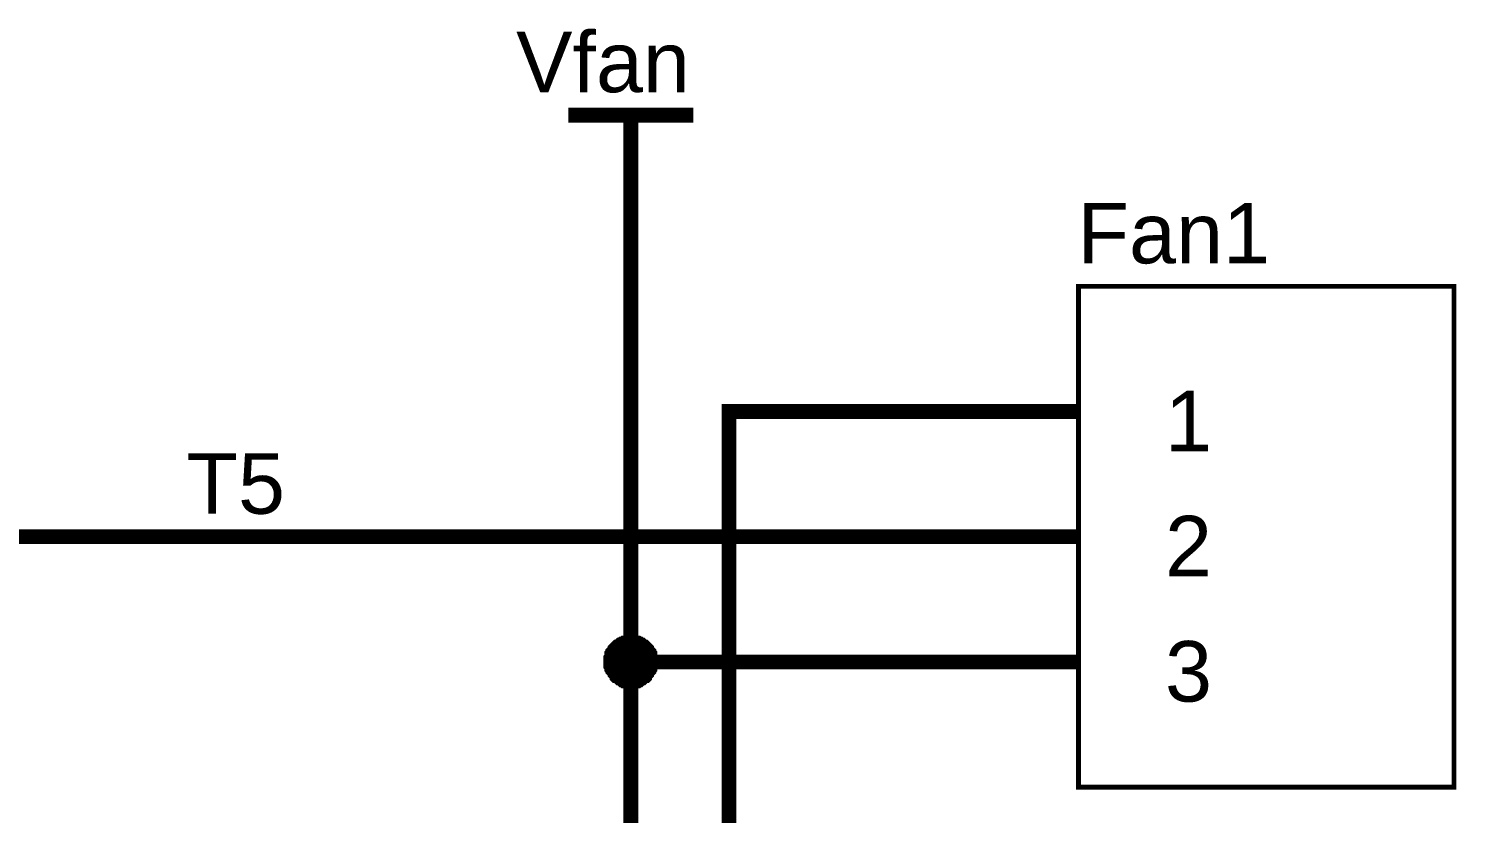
# Model space of a CAD drawing. Header units: millimetres. Extents: x 0 to 594, y 0 to 420.
# Drawn here: x 521.06 to 550.02, y 309.27 to 325.19 of the extents above; entities that cross this region are included whole.
import ezdxf

# ---------------------------------------------------------------- set-up
doc = ezdxf.new("R2010")
doc.units = ezdxf.units.MM
doc.layers.add('Sheet', color=255, linetype='Continuous')
doc.styles.get("Standard").update_dxf_attribs({"font": 'arial.ttf'})

msp = doc.modelspace()

# ---------------------------------------------------------------- linework, layer by layer
at = {"layer": 'Sheet', "color": 0}
for points, const_width in [([(532.005, 323.435), (534.545, 323.435)], 0.3), ([(533.275, 320.895), (533.275, 323.435)], 0.3), ([(537.275, 312.344), (533.275, 312.344), (533.275, 320.895)], 0.3), ([(537.275, 317.424), (535.265, 317.424), (535.265, 301.972)], 0.3), ([(542.355, 317.424), (537.275, 317.424)], 0.3), ([(520.279, 314.884), (537.275, 314.884)], 0.3), ([(542.355, 314.884), (537.275, 314.884)], 0.3), ([(532.767, 312.344), (532.767, 312.365), (532.767, 312.407), (532.767, 312.428), (532.767, 312.449), (532.788, 312.471), (532.788, 312.492), (532.788, 312.534), (532.809, 312.555), (532.809, 312.576), (532.831, 312.598), (532.852, 312.619), (532.852, 312.64), (532.873, 312.661), (532.894, 312.682), (532.894, 312.682), (532.915, 312.703), (532.936, 312.725), (532.958, 312.746), (532.979, 312.746), (533, 312.767), (533.021, 312.788), (533.042, 312.788), (533.063, 312.809), (533.085, 312.809), (533.106, 312.83), (533.127, 312.83), (533.148, 312.83), (533.169, 312.852), (533.19, 312.852), (533.233, 312.852), (533.254, 312.852), (533.275, 312.852)], 0.0991), ([(532.767, 312.344), (532.767, 312.365), (532.767, 312.407), (532.767, 312.428), (532.767, 312.449), (532.788, 312.471), (532.788, 312.492), (532.788, 312.534), (532.809, 312.555), (532.809, 312.576), (532.831, 312.598), (532.852, 312.619), (532.852, 312.64), (532.873, 312.661), (532.894, 312.682), (532.894, 312.682), (532.915, 312.703), (532.936, 312.725), (532.958, 312.746), (532.979, 312.746), (533, 312.767), (533.021, 312.788), (533.042, 312.788), (533.063, 312.809), (533.085, 312.809), (533.106, 312.83), (533.127, 312.83), (533.148, 312.83), (533.169, 312.852), (533.19, 312.852), (533.233, 312.852), (533.254, 312.852), (533.275, 312.852)], 0.0991), ([(532.767, 312.344), (532.767, 312.365), (532.767, 312.407), (532.767, 312.428), (532.767, 312.449), (532.788, 312.471), (532.788, 312.492), (532.788, 312.534), (532.809, 312.555), (532.809, 312.576), (532.831, 312.598), (532.852, 312.619), (532.852, 312.64), (532.873, 312.661), (532.894, 312.682), (532.894, 312.682), (532.915, 312.703), (532.936, 312.725), (532.958, 312.746), (532.979, 312.746), (533, 312.767), (533.021, 312.788), (533.042, 312.788), (533.063, 312.809), (533.085, 312.809), (533.106, 312.83), (533.127, 312.83), (533.148, 312.83), (533.169, 312.852), (533.19, 312.852), (533.233, 312.852), (533.254, 312.852), (533.275, 312.852)], 0.0991), ([(532.767, 312.344), (532.767, 312.365), (532.767, 312.407), (532.767, 312.428), (532.767, 312.449), (532.788, 312.471), (532.788, 312.492), (532.788, 312.534), (532.809, 312.555), (532.809, 312.576), (532.831, 312.598), (532.852, 312.619), (532.852, 312.64), (532.873, 312.661), (532.894, 312.682), (532.894, 312.682), (532.915, 312.703), (532.936, 312.725), (532.958, 312.746), (532.979, 312.746), (533, 312.767), (533.021, 312.788), (533.042, 312.788), (533.063, 312.809), (533.085, 312.809), (533.106, 312.83), (533.127, 312.83), (533.148, 312.83), (533.169, 312.852), (533.19, 312.852), (533.233, 312.852), (533.254, 312.852), (533.275, 312.852)], 0.0991), ([(532.767, 312.344), (532.767, 312.365), (532.767, 312.407), (532.767, 312.428), (532.767, 312.449), (532.788, 312.471), (532.788, 312.492), (532.788, 312.534), (532.809, 312.555), (532.809, 312.576), (532.831, 312.598), (532.852, 312.619), (532.852, 312.64), (532.873, 312.661), (532.894, 312.682), (532.894, 312.682), (532.915, 312.703), (532.936, 312.725), (532.958, 312.746), (532.979, 312.746), (533, 312.767), (533.021, 312.788), (533.042, 312.788), (533.063, 312.809), (533.085, 312.809), (533.106, 312.83), (533.127, 312.83), (533.148, 312.83), (533.169, 312.852), (533.19, 312.852), (533.233, 312.852), (533.254, 312.852), (533.275, 312.852)], 0.0991), ([(532.767, 312.344), (532.767, 312.365), (532.767, 312.407), (532.767, 312.428), (532.767, 312.449), (532.788, 312.471), (532.788, 312.492), (532.788, 312.534), (532.809, 312.555), (532.809, 312.576), (532.831, 312.598), (532.852, 312.619), (532.852, 312.64), (532.873, 312.661), (532.894, 312.682), (532.894, 312.682), (532.915, 312.703), (532.936, 312.725), (532.958, 312.746), (532.979, 312.746), (533, 312.767), (533.021, 312.788), (533.042, 312.788), (533.063, 312.809), (533.085, 312.809), (533.106, 312.83), (533.127, 312.83), (533.148, 312.83), (533.169, 312.852), (533.19, 312.852), (533.233, 312.852), (533.254, 312.852), (533.275, 312.852)], 0.0991), ([(532.767, 312.344), (532.767, 312.365), (532.767, 312.407), (532.767, 312.428), (532.767, 312.449), (532.788, 312.471), (532.788, 312.492), (532.788, 312.534), (532.809, 312.555), (532.809, 312.576), (532.831, 312.598), (532.852, 312.619), (532.852, 312.64), (532.873, 312.661), (532.894, 312.682), (532.894, 312.682), (532.915, 312.703), (532.936, 312.725), (532.958, 312.746), (532.979, 312.746), (533, 312.767), (533.021, 312.788), (533.042, 312.788), (533.063, 312.809), (533.085, 312.809), (533.106, 312.83), (533.127, 312.83), (533.148, 312.83), (533.169, 312.852), (533.19, 312.852), (533.233, 312.852), (533.254, 312.852), (533.275, 312.852)], 0.0991), ([(532.767, 312.344), (532.767, 312.365), (532.767, 312.407), (532.767, 312.428), (532.767, 312.449), (532.788, 312.471), (532.788, 312.492), (532.788, 312.534), (532.809, 312.555), (532.809, 312.576), (532.831, 312.598), (532.852, 312.619), (532.852, 312.64), (532.873, 312.661), (532.894, 312.682), (532.894, 312.682), (532.915, 312.703), (532.936, 312.725), (532.958, 312.746), (532.979, 312.746), (533, 312.767), (533.021, 312.788), (533.042, 312.788), (533.063, 312.809), (533.085, 312.809), (533.106, 312.83), (533.127, 312.83), (533.148, 312.83), (533.169, 312.852), (533.19, 312.852), (533.233, 312.852), (533.254, 312.852), (533.275, 312.852)], 0.0991), ([(533.275, 312.852), (533.275, 312.852)], 0.0991), ([(533.275, 312.852), (533.296, 312.852), (533.317, 312.852), (533.36, 312.852), (533.381, 312.852), (533.402, 312.83), (533.423, 312.83), (533.444, 312.83), (533.466, 312.809), (533.487, 312.809), (533.508, 312.788), (533.529, 312.788), (533.55, 312.767), (533.571, 312.746), (533.593, 312.746), (533.614, 312.725), (533.635, 312.703), (533.656, 312.682), (533.656, 312.682), (533.677, 312.661), (533.698, 312.64), (533.698, 312.619), (533.719, 312.598), (533.741, 312.576), (533.741, 312.555), (533.762, 312.534), (533.762, 312.492), (533.762, 312.471), (533.783, 312.449), (533.783, 312.428), (533.783, 312.407), (533.783, 312.365), (533.783, 312.344)], 0.0991), ([(533.275, 312.852), (533.275, 312.852)], 0.0991), ([(533.275, 312.852), (533.296, 312.852), (533.317, 312.852), (533.36, 312.852), (533.381, 312.852), (533.402, 312.83), (533.423, 312.83), (533.444, 312.83), (533.466, 312.809), (533.487, 312.809), (533.508, 312.788), (533.529, 312.788), (533.55, 312.767), (533.571, 312.746), (533.593, 312.746), (533.614, 312.725), (533.635, 312.703), (533.656, 312.682), (533.656, 312.682), (533.677, 312.661), (533.698, 312.64), (533.698, 312.619), (533.719, 312.598), (533.741, 312.576), (533.741, 312.555), (533.762, 312.534), (533.762, 312.492), (533.762, 312.471), (533.783, 312.449), (533.783, 312.428), (533.783, 312.407), (533.783, 312.365), (533.783, 312.344)], 0.0991), ([(533.275, 312.852), (533.275, 312.852)], 0.0991), ([(533.275, 312.852), (533.296, 312.852), (533.317, 312.852), (533.36, 312.852), (533.381, 312.852), (533.402, 312.83), (533.423, 312.83), (533.444, 312.83), (533.466, 312.809), (533.487, 312.809), (533.508, 312.788), (533.529, 312.788), (533.55, 312.767), (533.571, 312.746), (533.593, 312.746), (533.614, 312.725), (533.635, 312.703), (533.656, 312.682), (533.656, 312.682), (533.677, 312.661), (533.698, 312.64), (533.698, 312.619), (533.719, 312.598), (533.741, 312.576), (533.741, 312.555), (533.762, 312.534), (533.762, 312.492), (533.762, 312.471), (533.783, 312.449), (533.783, 312.428), (533.783, 312.407), (533.783, 312.365), (533.783, 312.344)], 0.0991), ([(533.275, 312.852), (533.275, 312.852)], 0.0991), ([(533.275, 312.852), (533.296, 312.852), (533.317, 312.852), (533.36, 312.852), (533.381, 312.852), (533.402, 312.83), (533.423, 312.83), (533.444, 312.83), (533.466, 312.809), (533.487, 312.809), (533.508, 312.788), (533.529, 312.788), (533.55, 312.767), (533.571, 312.746), (533.593, 312.746), (533.614, 312.725), (533.635, 312.703), (533.656, 312.682), (533.656, 312.682), (533.677, 312.661), (533.698, 312.64), (533.698, 312.619), (533.719, 312.598), (533.741, 312.576), (533.741, 312.555), (533.762, 312.534), (533.762, 312.492), (533.762, 312.471), (533.783, 312.449), (533.783, 312.428), (533.783, 312.407), (533.783, 312.365), (533.783, 312.344)], 0.0991), ([(533.275, 312.852), (533.275, 312.852)], 0.0991), ([(533.275, 312.852), (533.296, 312.852), (533.317, 312.852), (533.36, 312.852), (533.381, 312.852), (533.402, 312.83), (533.423, 312.83), (533.444, 312.83), (533.466, 312.809), (533.487, 312.809), (533.508, 312.788), (533.529, 312.788), (533.55, 312.767), (533.571, 312.746), (533.593, 312.746), (533.614, 312.725), (533.635, 312.703), (533.656, 312.682), (533.656, 312.682), (533.677, 312.661), (533.698, 312.64), (533.698, 312.619), (533.719, 312.598), (533.741, 312.576), (533.741, 312.555), (533.762, 312.534), (533.762, 312.492), (533.762, 312.471), (533.783, 312.449), (533.783, 312.428), (533.783, 312.407), (533.783, 312.365), (533.783, 312.344)], 0.0991), ([(533.275, 312.852), (533.275, 312.852)], 0.0991), ([(533.275, 312.852), (533.296, 312.852), (533.317, 312.852), (533.36, 312.852), (533.381, 312.852), (533.402, 312.83), (533.423, 312.83), (533.444, 312.83), (533.466, 312.809), (533.487, 312.809), (533.508, 312.788), (533.529, 312.788), (533.55, 312.767), (533.571, 312.746), (533.593, 312.746), (533.614, 312.725), (533.635, 312.703), (533.656, 312.682), (533.656, 312.682), (533.677, 312.661), (533.698, 312.64), (533.698, 312.619), (533.719, 312.598), (533.741, 312.576), (533.741, 312.555), (533.762, 312.534), (533.762, 312.492), (533.762, 312.471), (533.783, 312.449), (533.783, 312.428), (533.783, 312.407), (533.783, 312.365), (533.783, 312.344)], 0.0991), ([(533.275, 312.852), (533.275, 312.852)], 0.0991), ([(533.275, 312.852), (533.296, 312.852), (533.317, 312.852), (533.36, 312.852), (533.381, 312.852), (533.402, 312.83), (533.423, 312.83), (533.444, 312.83), (533.466, 312.809), (533.487, 312.809), (533.508, 312.788), (533.529, 312.788), (533.55, 312.767), (533.571, 312.746), (533.593, 312.746), (533.614, 312.725), (533.635, 312.703), (533.656, 312.682), (533.656, 312.682), (533.677, 312.661), (533.698, 312.64), (533.698, 312.619), (533.719, 312.598), (533.741, 312.576), (533.741, 312.555), (533.762, 312.534), (533.762, 312.492), (533.762, 312.471), (533.783, 312.449), (533.783, 312.428), (533.783, 312.407), (533.783, 312.365), (533.783, 312.344)], 0.0991), ([(533.275, 312.852), (533.275, 312.852)], 0.0991), ([(533.275, 312.852), (533.296, 312.852), (533.317, 312.852), (533.36, 312.852), (533.381, 312.852), (533.402, 312.83), (533.423, 312.83), (533.444, 312.83), (533.466, 312.809), (533.487, 312.809), (533.508, 312.788), (533.529, 312.788), (533.55, 312.767), (533.571, 312.746), (533.593, 312.746), (533.614, 312.725), (533.635, 312.703), (533.656, 312.682), (533.656, 312.682), (533.677, 312.661), (533.698, 312.64), (533.698, 312.619), (533.719, 312.598), (533.741, 312.576), (533.741, 312.555), (533.762, 312.534), (533.762, 312.492), (533.762, 312.471), (533.783, 312.449), (533.783, 312.428), (533.783, 312.407), (533.783, 312.365), (533.783, 312.344)], 0.0991), ([(533.275, 311.836), (533.254, 311.836), (533.233, 311.836), (533.19, 311.836), (533.169, 311.836), (533.148, 311.857), (533.127, 311.857), (533.106, 311.857), (533.085, 311.878), (533.063, 311.878), (533.042, 311.899), (533.021, 311.92), (533, 311.92), (532.979, 311.941), (532.958, 311.963), (532.936, 311.963), (532.915, 311.984), (532.894, 312.005), (532.894, 312.026), (532.873, 312.047), (532.852, 312.068), (532.852, 312.09), (532.831, 312.111), (532.809, 312.132), (532.809, 312.153), (532.788, 312.174), (532.788, 312.195), (532.788, 312.217), (532.767, 312.238), (532.767, 312.259), (532.767, 312.301), (532.767, 312.322), (532.767, 312.344)], 0.0991), ([(532.767, 312.344), (532.767, 312.344)], 0.0991), ([(533.275, 311.836), (533.254, 311.836), (533.233, 311.836), (533.19, 311.836), (533.169, 311.836), (533.148, 311.857), (533.127, 311.857), (533.106, 311.857), (533.085, 311.878), (533.063, 311.878), (533.042, 311.899), (533.021, 311.92), (533, 311.92), (532.979, 311.941), (532.958, 311.963), (532.936, 311.963), (532.915, 311.984), (532.894, 312.005), (532.894, 312.026), (532.873, 312.047), (532.852, 312.068), (532.852, 312.09), (532.831, 312.111), (532.809, 312.132), (532.809, 312.153), (532.788, 312.174), (532.788, 312.195), (532.788, 312.217), (532.767, 312.238), (532.767, 312.259), (532.767, 312.301), (532.767, 312.322), (532.767, 312.344)], 0.0991), ([(532.767, 312.344), (532.767, 312.344)], 0.0991), ([(533.275, 311.836), (533.254, 311.836), (533.233, 311.836), (533.19, 311.836), (533.169, 311.836), (533.148, 311.857), (533.127, 311.857), (533.106, 311.857), (533.085, 311.878), (533.063, 311.878), (533.042, 311.899), (533.021, 311.92), (533, 311.92), (532.979, 311.941), (532.958, 311.963), (532.936, 311.963), (532.915, 311.984), (532.894, 312.005), (532.894, 312.026), (532.873, 312.047), (532.852, 312.068), (532.852, 312.09), (532.831, 312.111), (532.809, 312.132), (532.809, 312.153), (532.788, 312.174), (532.788, 312.195), (532.788, 312.217), (532.767, 312.238), (532.767, 312.259), (532.767, 312.301), (532.767, 312.322), (532.767, 312.344)], 0.0991), ([(532.767, 312.344), (532.767, 312.344)], 0.0991), ([(533.275, 311.836), (533.254, 311.836), (533.233, 311.836), (533.19, 311.836), (533.169, 311.836), (533.148, 311.857), (533.127, 311.857), (533.106, 311.857), (533.085, 311.878), (533.063, 311.878), (533.042, 311.899), (533.021, 311.92), (533, 311.92), (532.979, 311.941), (532.958, 311.963), (532.936, 311.963), (532.915, 311.984), (532.894, 312.005), (532.894, 312.026), (532.873, 312.047), (532.852, 312.068), (532.852, 312.09), (532.831, 312.111), (532.809, 312.132), (532.809, 312.153), (532.788, 312.174), (532.788, 312.195), (532.788, 312.217), (532.767, 312.238), (532.767, 312.259), (532.767, 312.301), (532.767, 312.322), (532.767, 312.344)], 0.0991), ([(532.767, 312.344), (532.767, 312.344)], 0.0991), ([(533.275, 311.836), (533.254, 311.836), (533.233, 311.836), (533.19, 311.836), (533.169, 311.836), (533.148, 311.857), (533.127, 311.857), (533.106, 311.857), (533.085, 311.878), (533.063, 311.878), (533.042, 311.899), (533.021, 311.92), (533, 311.92), (532.979, 311.941), (532.958, 311.963), (532.936, 311.963), (532.915, 311.984), (532.894, 312.005), (532.894, 312.026), (532.873, 312.047), (532.852, 312.068), (532.852, 312.09), (532.831, 312.111), (532.809, 312.132), (532.809, 312.153), (532.788, 312.174), (532.788, 312.195), (532.788, 312.217), (532.767, 312.238), (532.767, 312.259), (532.767, 312.301), (532.767, 312.322), (532.767, 312.344)], 0.0991), ([(532.767, 312.344), (532.767, 312.344)], 0.0991), ([(533.275, 311.836), (533.254, 311.836), (533.233, 311.836), (533.19, 311.836), (533.169, 311.836), (533.148, 311.857), (533.127, 311.857), (533.106, 311.857), (533.085, 311.878), (533.063, 311.878), (533.042, 311.899), (533.021, 311.92), (533, 311.92), (532.979, 311.941), (532.958, 311.963), (532.936, 311.963), (532.915, 311.984), (532.894, 312.005), (532.894, 312.026), (532.873, 312.047), (532.852, 312.068), (532.852, 312.09), (532.831, 312.111), (532.809, 312.132), (532.809, 312.153), (532.788, 312.174), (532.788, 312.195), (532.788, 312.217), (532.767, 312.238), (532.767, 312.259), (532.767, 312.301), (532.767, 312.322), (532.767, 312.344)], 0.0991), ([(532.767, 312.344), (532.767, 312.344)], 0.0991), ([(533.275, 311.836), (533.254, 311.836), (533.233, 311.836), (533.19, 311.836), (533.169, 311.836), (533.148, 311.857), (533.127, 311.857), (533.106, 311.857), (533.085, 311.878), (533.063, 311.878), (533.042, 311.899), (533.021, 311.92), (533, 311.92), (532.979, 311.941), (532.958, 311.963), (532.936, 311.963), (532.915, 311.984), (532.894, 312.005), (532.894, 312.026), (532.873, 312.047), (532.852, 312.068), (532.852, 312.09), (532.831, 312.111), (532.809, 312.132), (532.809, 312.153), (532.788, 312.174), (532.788, 312.195), (532.788, 312.217), (532.767, 312.238), (532.767, 312.259), (532.767, 312.301), (532.767, 312.322), (532.767, 312.344)], 0.0991), ([(532.767, 312.344), (532.767, 312.344)], 0.0991), ([(533.275, 311.836), (533.254, 311.836), (533.233, 311.836), (533.19, 311.836), (533.169, 311.836), (533.148, 311.857), (533.127, 311.857), (533.106, 311.857), (533.085, 311.878), (533.063, 311.878), (533.042, 311.899), (533.021, 311.92), (533, 311.92), (532.979, 311.941), (532.958, 311.963), (532.936, 311.963), (532.915, 311.984), (532.894, 312.005), (532.894, 312.026), (532.873, 312.047), (532.852, 312.068), (532.852, 312.09), (532.831, 312.111), (532.809, 312.132), (532.809, 312.153), (532.788, 312.174), (532.788, 312.195), (532.788, 312.217), (532.767, 312.238), (532.767, 312.259), (532.767, 312.301), (532.767, 312.322), (532.767, 312.344)], 0.0991), ([(532.767, 312.344), (532.767, 312.344)], 0.0991), ([(533.275, 296.891), (533.275, 312.344)], 0.3), ([(533.783, 312.344), (533.783, 312.322), (533.783, 312.301), (533.783, 312.259), (533.783, 312.238), (533.762, 312.217), (533.762, 312.195), (533.762, 312.174), (533.741, 312.153), (533.741, 312.132), (533.719, 312.111), (533.698, 312.09), (533.698, 312.068), (533.677, 312.047), (533.656, 312.026), (533.656, 312.005), (533.635, 311.984), (533.614, 311.963), (533.593, 311.963), (533.571, 311.941), (533.55, 311.92), (533.529, 311.92), (533.508, 311.899), (533.487, 311.878), (533.466, 311.878), (533.444, 311.857), (533.423, 311.857), (533.402, 311.857), (533.381, 311.836), (533.36, 311.836), (533.317, 311.836), (533.296, 311.836), (533.275, 311.836)], 0.0991), ([(533.783, 312.344), (533.783, 312.322), (533.783, 312.301), (533.783, 312.259), (533.783, 312.238), (533.762, 312.217), (533.762, 312.195), (533.762, 312.174), (533.741, 312.153), (533.741, 312.132), (533.719, 312.111), (533.698, 312.09), (533.698, 312.068), (533.677, 312.047), (533.656, 312.026), (533.656, 312.005), (533.635, 311.984), (533.614, 311.963), (533.593, 311.963), (533.571, 311.941), (533.55, 311.92), (533.529, 311.92), (533.508, 311.899), (533.487, 311.878), (533.466, 311.878), (533.444, 311.857), (533.423, 311.857), (533.402, 311.857), (533.381, 311.836), (533.36, 311.836), (533.317, 311.836), (533.296, 311.836), (533.275, 311.836)], 0.0991), ([(533.783, 312.344), (533.783, 312.322), (533.783, 312.301), (533.783, 312.259), (533.783, 312.238), (533.762, 312.217), (533.762, 312.195), (533.762, 312.174), (533.741, 312.153), (533.741, 312.132), (533.719, 312.111), (533.698, 312.09), (533.698, 312.068), (533.677, 312.047), (533.656, 312.026), (533.656, 312.005), (533.635, 311.984), (533.614, 311.963), (533.593, 311.963), (533.571, 311.941), (533.55, 311.92), (533.529, 311.92), (533.508, 311.899), (533.487, 311.878), (533.466, 311.878), (533.444, 311.857), (533.423, 311.857), (533.402, 311.857), (533.381, 311.836), (533.36, 311.836), (533.317, 311.836), (533.296, 311.836), (533.275, 311.836)], 0.0991), ([(533.783, 312.344), (533.783, 312.322), (533.783, 312.301), (533.783, 312.259), (533.783, 312.238), (533.762, 312.217), (533.762, 312.195), (533.762, 312.174), (533.741, 312.153), (533.741, 312.132), (533.719, 312.111), (533.698, 312.09), (533.698, 312.068), (533.677, 312.047), (533.656, 312.026), (533.656, 312.005), (533.635, 311.984), (533.614, 311.963), (533.593, 311.963), (533.571, 311.941), (533.55, 311.92), (533.529, 311.92), (533.508, 311.899), (533.487, 311.878), (533.466, 311.878), (533.444, 311.857), (533.423, 311.857), (533.402, 311.857), (533.381, 311.836), (533.36, 311.836), (533.317, 311.836), (533.296, 311.836), (533.275, 311.836)], 0.0991), ([(533.783, 312.344), (533.783, 312.322), (533.783, 312.301), (533.783, 312.259), (533.783, 312.238), (533.762, 312.217), (533.762, 312.195), (533.762, 312.174), (533.741, 312.153), (533.741, 312.132), (533.719, 312.111), (533.698, 312.09), (533.698, 312.068), (533.677, 312.047), (533.656, 312.026), (533.656, 312.005), (533.635, 311.984), (533.614, 311.963), (533.593, 311.963), (533.571, 311.941), (533.55, 311.92), (533.529, 311.92), (533.508, 311.899), (533.487, 311.878), (533.466, 311.878), (533.444, 311.857), (533.423, 311.857), (533.402, 311.857), (533.381, 311.836), (533.36, 311.836), (533.317, 311.836), (533.296, 311.836), (533.275, 311.836)], 0.0991), ([(533.783, 312.344), (533.783, 312.322), (533.783, 312.301), (533.783, 312.259), (533.783, 312.238), (533.762, 312.217), (533.762, 312.195), (533.762, 312.174), (533.741, 312.153), (533.741, 312.132), (533.719, 312.111), (533.698, 312.09), (533.698, 312.068), (533.677, 312.047), (533.656, 312.026), (533.656, 312.005), (533.635, 311.984), (533.614, 311.963), (533.593, 311.963), (533.571, 311.941), (533.55, 311.92), (533.529, 311.92), (533.508, 311.899), (533.487, 311.878), (533.466, 311.878), (533.444, 311.857), (533.423, 311.857), (533.402, 311.857), (533.381, 311.836), (533.36, 311.836), (533.317, 311.836), (533.296, 311.836), (533.275, 311.836)], 0.0991), ([(533.783, 312.344), (533.783, 312.322), (533.783, 312.301), (533.783, 312.259), (533.783, 312.238), (533.762, 312.217), (533.762, 312.195), (533.762, 312.174), (533.741, 312.153), (533.741, 312.132), (533.719, 312.111), (533.698, 312.09), (533.698, 312.068), (533.677, 312.047), (533.656, 312.026), (533.656, 312.005), (533.635, 311.984), (533.614, 311.963), (533.593, 311.963), (533.571, 311.941), (533.55, 311.92), (533.529, 311.92), (533.508, 311.899), (533.487, 311.878), (533.466, 311.878), (533.444, 311.857), (533.423, 311.857), (533.402, 311.857), (533.381, 311.836), (533.36, 311.836), (533.317, 311.836), (533.296, 311.836), (533.275, 311.836)], 0.0991), ([(533.783, 312.344), (533.783, 312.322), (533.783, 312.301), (533.783, 312.259), (533.783, 312.238), (533.762, 312.217), (533.762, 312.195), (533.762, 312.174), (533.741, 312.153), (533.741, 312.132), (533.719, 312.111), (533.698, 312.09), (533.698, 312.068), (533.677, 312.047), (533.656, 312.026), (533.656, 312.005), (533.635, 311.984), (533.614, 311.963), (533.593, 311.963), (533.571, 311.941), (533.55, 311.92), (533.529, 311.92), (533.508, 311.899), (533.487, 311.878), (533.466, 311.878), (533.444, 311.857), (533.423, 311.857), (533.402, 311.857), (533.381, 311.836), (533.36, 311.836), (533.317, 311.836), (533.296, 311.836), (533.275, 311.836)], 0.0991), ([(533.783, 312.344), (533.783, 312.344), (533.783, 312.344), (533.783, 312.344), (533.783, 312.344), (533.783, 312.344), (533.783, 312.344), (533.783, 312.344), (533.783, 312.344), (533.783, 312.344), (533.783, 312.344), (533.783, 312.344), (533.783, 312.344), (533.783, 312.344), (533.783, 312.344), (533.783, 312.344), (533.783, 312.344), (533.783, 312.344), (533.783, 312.344), (533.783, 312.344), (533.783, 312.344), (533.783, 312.344), (533.783, 312.344), (533.783, 312.344), (533.783, 312.344), (533.783, 312.344), (533.783, 312.344), (533.783, 312.344), (533.783, 312.344), (533.783, 312.344), (533.783, 312.344), (533.783, 312.344), (533.783, 312.344)], 0.0991), ([(533.783, 312.344), (533.783, 312.344)], 0.0991), ([(533.783, 312.344), (533.783, 312.344), (533.783, 312.344), (533.783, 312.344), (533.783, 312.344), (533.783, 312.344), (533.783, 312.344), (533.783, 312.344), (533.783, 312.344), (533.783, 312.344), (533.783, 312.344), (533.783, 312.344), (533.783, 312.344), (533.783, 312.344), (533.783, 312.344), (533.783, 312.344), (533.783, 312.344), (533.783, 312.344), (533.783, 312.344), (533.783, 312.344), (533.783, 312.344), (533.783, 312.344), (533.783, 312.344), (533.783, 312.344), (533.783, 312.344), (533.783, 312.344), (533.783, 312.344), (533.783, 312.344), (533.783, 312.344), (533.783, 312.344), (533.783, 312.344), (533.783, 312.344), (533.783, 312.344)], 0.0991), ([(533.783, 312.344), (533.783, 312.344)], 0.0991), ([(533.783, 312.344), (533.783, 312.344), (533.783, 312.344), (533.783, 312.344), (533.783, 312.344), (533.783, 312.344), (533.783, 312.344), (533.783, 312.344), (533.783, 312.344), (533.783, 312.344), (533.783, 312.344), (533.783, 312.344), (533.783, 312.344), (533.783, 312.344), (533.783, 312.344), (533.783, 312.344), (533.783, 312.344), (533.783, 312.344), (533.783, 312.344), (533.783, 312.344), (533.783, 312.344), (533.783, 312.344), (533.783, 312.344), (533.783, 312.344), (533.783, 312.344), (533.783, 312.344), (533.783, 312.344), (533.783, 312.344), (533.783, 312.344), (533.783, 312.344), (533.783, 312.344), (533.783, 312.344), (533.783, 312.344)], 0.0991), ([(533.783, 312.344), (533.783, 312.344)], 0.0991), ([(533.783, 312.344), (533.783, 312.344), (533.783, 312.344), (533.783, 312.344), (533.783, 312.344), (533.783, 312.344), (533.783, 312.344), (533.783, 312.344), (533.783, 312.344), (533.783, 312.344), (533.783, 312.344), (533.783, 312.344), (533.783, 312.344), (533.783, 312.344), (533.783, 312.344), (533.783, 312.344), (533.783, 312.344), (533.783, 312.344), (533.783, 312.344), (533.783, 312.344), (533.783, 312.344), (533.783, 312.344), (533.783, 312.344), (533.783, 312.344), (533.783, 312.344), (533.783, 312.344), (533.783, 312.344), (533.783, 312.344), (533.783, 312.344), (533.783, 312.344), (533.783, 312.344), (533.783, 312.344), (533.783, 312.344)], 0.0991), ([(533.783, 312.344), (533.783, 312.344)], 0.0991), ([(533.783, 312.344), (533.783, 312.344), (533.783, 312.344), (533.783, 312.344), (533.783, 312.344), (533.783, 312.344), (533.783, 312.344), (533.783, 312.344), (533.783, 312.344), (533.783, 312.344), (533.783, 312.344), (533.783, 312.344), (533.783, 312.344), (533.783, 312.344), (533.783, 312.344), (533.783, 312.344), (533.783, 312.344), (533.783, 312.344), (533.783, 312.344), (533.783, 312.344), (533.783, 312.344), (533.783, 312.344), (533.783, 312.344), (533.783, 312.344), (533.783, 312.344), (533.783, 312.344), (533.783, 312.344), (533.783, 312.344), (533.783, 312.344), (533.783, 312.344), (533.783, 312.344), (533.783, 312.344), (533.783, 312.344)], 0.0991), ([(533.783, 312.344), (533.783, 312.344)], 0.0991), ([(533.783, 312.344), (533.783, 312.344), (533.783, 312.344), (533.783, 312.344), (533.783, 312.344), (533.783, 312.344), (533.783, 312.344), (533.783, 312.344), (533.783, 312.344), (533.783, 312.344), (533.783, 312.344), (533.783, 312.344), (533.783, 312.344), (533.783, 312.344), (533.783, 312.344), (533.783, 312.344), (533.783, 312.344), (533.783, 312.344), (533.783, 312.344), (533.783, 312.344), (533.783, 312.344), (533.783, 312.344), (533.783, 312.344), (533.783, 312.344), (533.783, 312.344), (533.783, 312.344), (533.783, 312.344), (533.783, 312.344), (533.783, 312.344), (533.783, 312.344), (533.783, 312.344), (533.783, 312.344), (533.783, 312.344)], 0.0991), ([(533.783, 312.344), (533.783, 312.344)], 0.0991), ([(533.783, 312.344), (533.783, 312.344), (533.783, 312.344), (533.783, 312.344), (533.783, 312.344), (533.783, 312.344), (533.783, 312.344), (533.783, 312.344), (533.783, 312.344), (533.783, 312.344), (533.783, 312.344), (533.783, 312.344), (533.783, 312.344), (533.783, 312.344), (533.783, 312.344), (533.783, 312.344), (533.783, 312.344), (533.783, 312.344), (533.783, 312.344), (533.783, 312.344), (533.783, 312.344), (533.783, 312.344), (533.783, 312.344), (533.783, 312.344), (533.783, 312.344), (533.783, 312.344), (533.783, 312.344), (533.783, 312.344), (533.783, 312.344), (533.783, 312.344), (533.783, 312.344), (533.783, 312.344), (533.783, 312.344)], 0.0991), ([(533.783, 312.344), (533.783, 312.344)], 0.0991), ([(533.783, 312.344), (533.783, 312.344), (533.783, 312.344), (533.783, 312.344), (533.783, 312.344), (533.783, 312.344), (533.783, 312.344), (533.783, 312.344), (533.783, 312.344), (533.783, 312.344), (533.783, 312.344), (533.783, 312.344), (533.783, 312.344), (533.783, 312.344), (533.783, 312.344), (533.783, 312.344), (533.783, 312.344), (533.783, 312.344), (533.783, 312.344), (533.783, 312.344), (533.783, 312.344), (533.783, 312.344), (533.783, 312.344), (533.783, 312.344), (533.783, 312.344), (533.783, 312.344), (533.783, 312.344), (533.783, 312.344), (533.783, 312.344), (533.783, 312.344), (533.783, 312.344), (533.783, 312.344), (533.783, 312.344)], 0.0991), ([(533.783, 312.344), (533.783, 312.344)], 0.0991), ([(542.355, 312.344), (537.275, 312.344)], 0.3)]:
    msp.add_lwpolyline(points, dxfattribs=dict(at, const_width=const_width))
at = {"layer": 'Sheet', "color": 0, "const_width": 0.0991}
for points in [[(542.355, 319.964), (542.355, 309.803), (549.975, 309.803), (549.975, 319.964), (542.355, 319.964), (542.355, 319.964)], [(542.355, 319.964), (549.975, 319.964), (549.975, 309.803), (542.355, 309.803), (542.355, 319.964)]]:
    msp.add_lwpolyline(points, close=True, dxfattribs=at)
at = {"layer": 'Sheet', "color": 0, "const_width": 0.508}
msp.add_lwpolyline([(533.025, 312.36, 1), (533.533, 312.36, 1)], format="xyb", close=True, dxfattribs=at)

# ---------------------------------------------------------------- texts
at = {"layer": 'Sheet', "color": 0}
for s, height, p in [('Vfan', 1.2277, (530.947, 323.901)), ('Fan1', 1.2277, (542.334, 320.429)), ('1', 1.228, (544.112, 316.619)), ('T5', 1.2277, (524.258, 315.349)), ('2', 1.228, (544.112, 314.079)), ('3', 1.228, (544.112, 311.539))]:
    msp.add_text(s, height=height, dxfattribs=at).set_placement(p)

doc.saveas('drawing.dxf')
